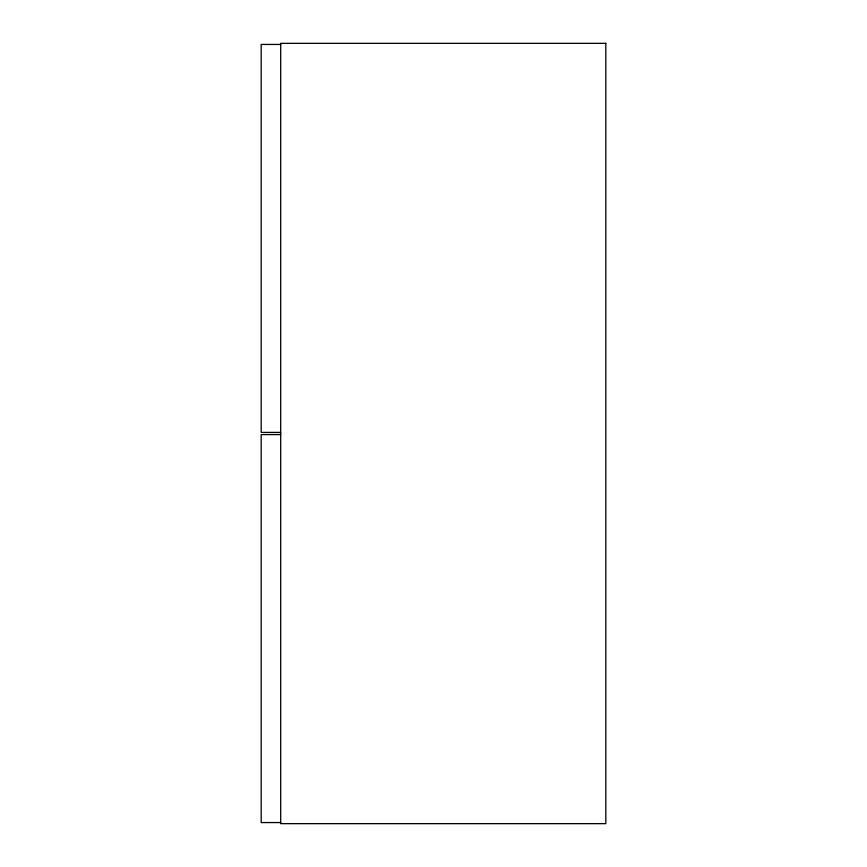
<?xml version="1.0" encoding="UTF-8"?>
<svg xmlns="http://www.w3.org/2000/svg" width="867" height="867" viewBox="0 0 867 867"><rect width="100%" height="100%" fill="white"/><g stroke="black" fill="none" stroke-linecap="round" stroke-linejoin="round"><path stroke-width="1.3" d="M280.691 44.434L261.184 44.434L261.184 432.416L280.691 432.416M280.691 434.584L261.184 434.584L261.184 822.566L280.691 822.566M605.816 43.35L280.691 43.35L280.691 823.65L605.816 823.65L605.816 43.35"/></g></svg>
